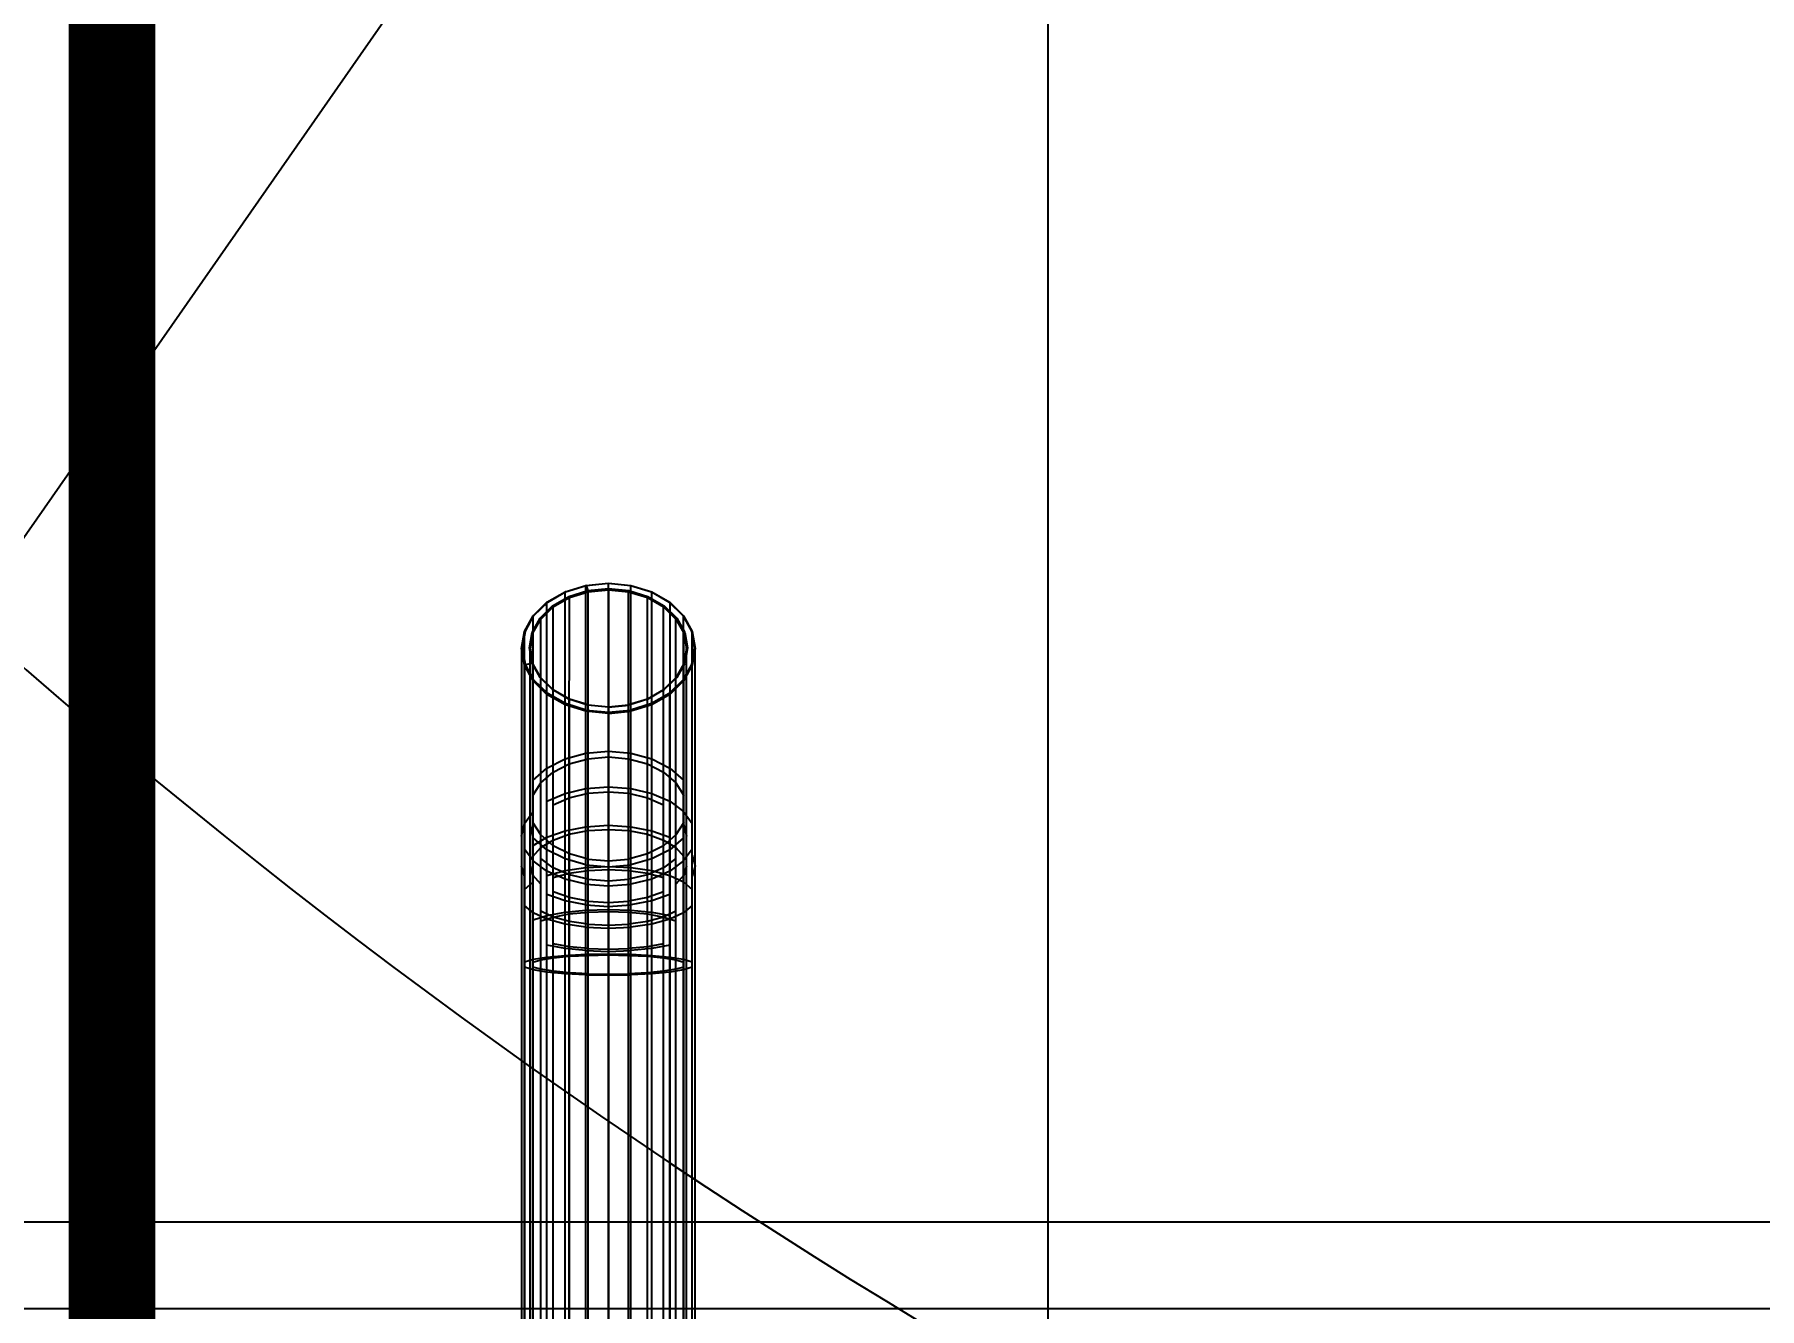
# Model space of a CAD drawing. Extents: x 11992 to 29481, y -6727 to 6811.
# Drawn here: x 12765.8 to 12964.7, y -377.4 to -230.5 of the extents above; entities that cross this region are included whole.
import ezdxf

# ---------------------------------------------------------------- set-up
doc = ezdxf.new("R2010")
doc.units = 0
doc.header["$MEASUREMENT"] = 0
doc.layers.get('0').update_dxf_attribs({"color": 8, "linetype": 'CONTINUOUS'})
doc.layers.add('zoylight 1灯带', color=1, linetype='CONTINUOUS', lineweight=30)
doc.layers.add('zoylight 5回路', color=4, linetype='CONTINUOUS')
doc.styles.add('XZC', font='SIMPLEX.SHX', dxfattribs={"width": 0.7, "bigfont": 'hztxt.shx'})
doc.linetypes.add('LED_LINE', pattern='A,12.7,-5.08,["LED",XZC,S=2.54,R=0,X=-2.54,Y=-1.27],-6.35', length=24.13)

msp = doc.modelspace()

# ---------------------------------------------------------------- linework, layer by layer
for p, q in [((12882.63, 382.59, -1813.43), (12882.63, -617.4, -1813.43)), ((12882.63, 382.59, -1791.43), (12882.63, -617.4, -1791.43)), ((12702.63, -377.41, -1746.43), (12854.85, -158.98, -1746.43)), ((12702.63, -377.41, -1726.43), (12854.85, -158.98, -1731.43)), ((12826.99, -294.79, -1381.18), (12829.4, -294.04, -1380.52)), ((12827.04, -294.79, -1381.31), (12829.42, -294.05, -1380.66)), ((12829.4, -294.04, -1380.52), (12831.99, -293.79, -1380.3)), ((12829.4, -326.55, -1351), (12829.4, -294.04, -1380.52)), ((12829.42, -294.05, -1380.66), (12829.4, -294.04, -1380.52)), ((12829.42, -294.05, -1380.66), (12831.99, -293.8, -1380.44)), ((12829.42, -294.05, -1380.66), (12829.63, -294.63, -1381.17)), ((12831.99, -293.79, -1380.3), (12834.57, -294.04, -1380.52)), ((12831.99, -293.8, -1380.44), (12834.55, -294.05, -1380.66)), ((12831.99, -336.53, -1348.17), (12831.99, -293.8, -1380.44)), ((12834.55, -294.05, -1380.66), (12834.57, -294.04, -1380.52)), ((12834.55, -294.05, -1380.66), (12836.94, -294.79, -1381.31)), ((12834.57, -336.57, -1348.51), (12834.57, -294.04, -1380.52)), ((12834.57, -294.04, -1380.52), (12836.99, -294.79, -1381.18)), ((12823.33, -297.54, -1383.6), (12824.91, -295.99, -1382.23)), ((12823.41, -297.51, -1383.71), (12824.99, -295.97, -1382.35)), ((12824.91, -295.99, -1382.23), (12826.99, -294.79, -1381.18)), ((12824.99, -295.97, -1382.35), (12824.91, -295.99, -1382.23)), ((12824.91, -453.89, -1365.36), (12824.91, -295.99, -1382.23)), ((12824.99, -295.97, -1382.35), (12827.04, -294.79, -1381.31)), ((12825.55, -296.4, -1382.73), (12827.44, -295.31, -1381.77)), ((12825.62, -296.52, -1382.7), (12827.49, -295.44, -1381.75)), ((12826.99, -465.89, -1390.28), (12826.99, -294.79, -1381.18)), ((12827.04, -294.79, -1381.31), (12826.99, -294.79, -1381.18)), ((12827.44, -295.31, -1381.77), (12829.63, -294.63, -1381.17)), ((12827.49, -295.44, -1381.75), (12827.44, -295.31, -1381.77)), ((12827.48, -314.62, -1360.39), (12827.49, -295.44, -1381.75)), ((12827.49, -295.44, -1381.75), (12829.66, -294.77, -1381.16)), ((12829.63, -294.63, -1381.17), (12831.99, -294.4, -1380.96)), ((12829.66, -294.77, -1381.16), (12829.63, -294.63, -1381.17)), ((12829.66, -294.77, -1381.16), (12831.99, -294.54, -1380.96)), ((12829.66, -314.02, -1359.72), (12829.66, -294.77, -1381.16)), ((12831.99, -294.4, -1380.96), (12831.99, -466.33, -1612.73)), ((12831.99, -294.4, -1380.96), (12834.34, -294.63, -1381.17)), ((12831.99, -294.54, -1380.96), (12834.32, -294.77, -1381.16)), ((12834.32, -294.77, -1381.16), (12834.34, -294.63, -1381.17)), ((12834.32, -314.02, -1359.72), (12834.32, -294.77, -1381.16)), ((12834.32, -294.77, -1381.16), (12836.49, -295.44, -1381.75)), ((12834.34, -294.63, -1381.17), (12836.54, -295.31, -1381.77)), ((12836.49, -295.44, -1381.75), (12836.54, -295.31, -1381.77)), ((12836.49, -314.62, -1360.39), (12836.49, -295.44, -1381.75)), ((12836.49, -295.44, -1381.75), (12838.35, -296.52, -1382.7)), ((12836.54, -295.31, -1381.77), (12838.42, -296.4, -1382.73)), ((12836.94, -294.79, -1381.31), (12838.99, -295.97, -1382.35)), ((12836.94, -294.79, -1381.31), (12836.99, -294.79, -1381.18)), ((12836.99, -465.89, -1390.28), (12836.99, -294.79, -1381.18)), ((12836.99, -294.79, -1381.18), (12839.06, -295.99, -1382.23)), ((12838.99, -295.97, -1382.35), (12840.56, -297.51, -1383.71)), ((12838.99, -295.97, -1382.35), (12839.06, -295.99, -1382.23)), ((12839.06, -295.99, -1382.23), (12839.06, -464.3, -1390.39)), ((12839.06, -295.99, -1382.23), (12840.65, -297.54, -1383.6)), ((12822.33, -299.35, -1385.19), (12823.33, -297.54, -1383.6)), ((12822.42, -299.31, -1385.28), (12823.41, -297.51, -1383.71)), ((12823.2, -299.46, -1385.42), (12824.11, -297.81, -1383.97)), ((12823.29, -299.55, -1385.36), (12824.19, -297.92, -1383.93)), ((12823.41, -297.51, -1383.71), (12823.33, -297.54, -1383.6)), ((12823.33, -462.23, -1612.63), (12823.33, -297.54, -1383.6)), ((12824.11, -297.81, -1383.97), (12825.55, -296.4, -1382.73)), ((12824.19, -297.92, -1383.93), (12824.11, -297.81, -1383.97)), ((12824.19, -297.92, -1383.93), (12825.62, -296.52, -1382.7)), ((12824.19, -316.81, -1362.86), (12824.19, -297.92, -1383.93)), ((12825.62, -296.52, -1382.7), (12825.55, -296.4, -1382.73)), ((12825.62, -315.57, -1361.47), (12825.62, -296.52, -1382.7)), ((12838.35, -296.52, -1382.7), (12838.42, -296.4, -1382.73)), ((12838.35, -315.57, -1361.47), (12838.35, -296.52, -1382.7)), ((12838.35, -296.52, -1382.7), (12839.78, -297.92, -1383.93)), ((12838.42, -296.4, -1382.73), (12839.87, -297.81, -1383.97)), ((12839.78, -297.92, -1383.93), (12839.87, -297.81, -1383.97)), ((12839.78, -316.81, -1362.86), (12839.78, -297.92, -1383.93)), ((12839.78, -297.92, -1383.93), (12840.68, -299.55, -1385.36)), ((12839.87, -297.81, -1383.97), (12840.78, -299.46, -1385.42)), ((12840.56, -297.51, -1383.71), (12841.55, -299.31, -1385.28)), ((12840.56, -297.51, -1383.71), (12840.65, -297.54, -1383.6)), ((12840.65, -462.23, -1612.63), (12840.65, -297.54, -1383.6)), ((12840.65, -297.54, -1383.6), (12841.65, -299.35, -1385.19)), ((12821.99, -301.3, -1386.9), (12822.33, -299.35, -1385.19)), ((12822.09, -301.23, -1386.97), (12822.42, -299.31, -1385.28)), ((12822.42, -299.31, -1385.28), (12822.33, -299.35, -1385.19)), ((12822.33, -329.08, -1357.62), (12822.33, -299.35, -1385.19)), ((12822.89, -301.23, -1386.97), (12823.2, -299.46, -1385.42)), ((12822.99, -301.3, -1386.9), (12823.29, -299.55, -1385.36)), ((12823.29, -299.55, -1385.36), (12823.2, -299.46, -1385.42)), ((12823.29, -318.26, -1364.49), (12823.29, -299.55, -1385.36)), ((12840.68, -299.55, -1385.36), (12840.78, -299.46, -1385.42)), ((12840.68, -318.26, -1364.49), (12840.68, -299.55, -1385.36)), ((12840.68, -299.55, -1385.36), (12840.99, -301.3, -1386.9)), ((12840.78, -299.46, -1385.42), (12841.09, -301.23, -1386.97)), ((12841.55, -299.31, -1385.28), (12841.89, -301.23, -1386.97)), ((12841.55, -299.31, -1385.28), (12841.65, -299.35, -1385.19)), ((12841.65, -459.82, -1612.63), (12841.65, -299.35, -1385.19)), ((12841.65, -299.35, -1385.19), (12841.99, -301.3, -1386.9)), ((12822.09, -301.23, -1386.97), (12821.99, -301.3, -1386.9)), ((12822.33, -303.24, -1388.61), (12821.99, -301.3, -1386.9)), ((12821.99, -301.3, -1386.9), (12821.99, -457.23, -1612.63)), ((12822.42, -303.15, -1388.67), (12822.09, -301.23, -1386.97)), ((12823.2, -303, -1388.53), (12822.89, -301.23, -1386.97)), ((12822.99, -301.3, -1386.9), (12822.89, -301.23, -1386.97)), ((12822.99, -457.23, -1612.63), (12822.99, -301.3, -1386.9)), ((12823.29, -303.05, -1388.44), (12822.99, -301.3, -1386.9)), ((12840.99, -301.3, -1386.9), (12840.68, -303.05, -1388.44)), ((12841.09, -301.23, -1386.97), (12840.78, -303, -1388.53)), ((12840.99, -301.3, -1386.9), (12841.09, -301.23, -1386.97)), ((12840.99, -457.23, -1612.63), (12840.99, -301.3, -1386.9)), ((12841.89, -301.23, -1386.97), (12841.55, -303.15, -1388.67)), ((12841.99, -301.3, -1386.9), (12841.65, -303.24, -1388.61)), ((12841.89, -301.23, -1386.97), (12841.99, -301.3, -1386.9)), ((12841.99, -442.7, -1365.12), (12841.99, -301.3, -1386.9)), ((12822.42, -303.15, -1388.67), (12822.33, -303.24, -1388.61)), ((12823.33, -305.05, -1390.2), (12822.33, -303.24, -1388.61)), ((12822.33, -303.24, -1388.61), (12822.33, -454.64, -1612.63)), ((12822.42, -303.15, -1388.67), (12823.2, -303, -1388.53)), ((12823.41, -304.95, -1390.24), (12822.42, -303.15, -1388.67)), ((12824.11, -304.65, -1389.98), (12823.2, -303, -1388.53)), ((12823.29, -303.05, -1388.44), (12823.2, -303, -1388.53)), ((12824.19, -304.68, -1389.87), (12823.29, -303.05, -1388.44)), ((12823.29, -321.36, -1367.98), (12823.29, -303.05, -1388.44)), ((12840.68, -303.05, -1388.44), (12839.78, -304.68, -1389.87)), ((12840.78, -303, -1388.53), (12839.87, -304.65, -1389.98)), ((12841.55, -303.15, -1388.67), (12840.56, -304.95, -1390.24)), ((12841.65, -303.24, -1388.61), (12840.65, -305.05, -1390.2)), ((12840.68, -303.05, -1388.44), (12840.78, -303, -1388.53)), ((12840.68, -321.36, -1367.98), (12840.68, -303.05, -1388.44)), ((12841.55, -303.15, -1388.67), (12841.65, -303.24, -1388.61)), ((12841.65, -327.58, -1363.98), (12841.65, -303.24, -1388.61)), ((12823.41, -304.95, -1390.24), (12823.33, -305.05, -1390.2)), ((12824.91, -306.61, -1391.57), (12823.33, -305.05, -1390.2)), ((12823.33, -338.36, -1363.09), (12823.33, -305.05, -1390.2)), ((12824.99, -306.49, -1391.6), (12823.41, -304.95, -1390.24)), ((12824.19, -304.68, -1389.87), (12824.11, -304.65, -1389.98)), ((12825.55, -306.06, -1391.22), (12824.11, -304.65, -1389.98)), ((12825.62, -306.07, -1391.1), (12824.19, -304.68, -1389.87)), ((12824.19, -322.81, -1369.6), (12824.19, -304.68, -1389.87)), ((12825.62, -306.07, -1391.1), (12825.55, -306.06, -1391.22)), ((12827.44, -307.15, -1392.18), (12825.55, -306.06, -1391.22)), ((12827.49, -307.15, -1392.05), (12825.62, -306.07, -1391.1)), ((12825.63, -324.05, -1371), (12825.62, -306.07, -1391.1)), ((12838.35, -306.07, -1391.1), (12836.49, -307.15, -1392.05)), ((12838.42, -306.06, -1391.22), (12836.54, -307.15, -1392.18)), ((12839.78, -304.68, -1389.87), (12838.35, -306.07, -1391.1)), ((12838.35, -306.07, -1391.1), (12838.42, -306.06, -1391.22)), ((12838.35, -324.05, -1371), (12838.35, -306.07, -1391.1)), ((12839.87, -304.65, -1389.98), (12838.42, -306.06, -1391.22)), ((12840.56, -304.95, -1390.24), (12838.99, -306.49, -1391.6)), ((12840.65, -305.05, -1390.2), (12839.06, -306.61, -1391.57)), ((12839.78, -304.68, -1389.87), (12839.87, -304.65, -1389.98)), ((12839.78, -322.81, -1369.6), (12839.78, -304.68, -1389.87)), ((12840.56, -304.95, -1390.24), (12840.65, -305.05, -1390.2)), ((12840.65, -338.36, -1363.09), (12840.65, -305.05, -1390.2)), ((12824.99, -306.49, -1391.6), (12824.91, -306.61, -1391.57)), ((12826.99, -307.8, -1392.62), (12824.91, -306.61, -1391.57)), ((12824.91, -443.52, -1375.11), (12824.91, -306.61, -1391.57)), ((12827.04, -307.67, -1392.64), (12824.99, -306.49, -1391.6)), ((12827.04, -307.67, -1392.64), (12826.99, -307.8, -1392.62)), ((12829.4, -308.55, -1393.28), (12826.99, -307.8, -1392.62)), ((12826.99, -448.57, -1391.45), (12826.99, -307.8, -1392.62)), ((12829.42, -308.41, -1393.29), (12827.04, -307.67, -1392.64)), ((12827.49, -307.15, -1392.05), (12827.44, -307.15, -1392.18)), ((12829.63, -307.83, -1392.78), (12827.44, -307.15, -1392.18)), ((12829.66, -307.82, -1392.64), (12827.49, -307.15, -1392.05)), ((12827.49, -325, -1372.06), (12827.49, -307.15, -1392.05)), ((12829.66, -307.82, -1392.64), (12829.63, -307.83, -1392.78)), ((12831.99, -308.06, -1392.99), (12829.63, -307.83, -1392.78)), ((12829.66, -325.6, -1372.74), (12829.66, -307.82, -1392.64)), ((12829.66, -307.82, -1392.64), (12831.99, -308.05, -1392.84)), ((12831.99, -308.05, -1392.84), (12834.32, -307.82, -1392.64)), ((12831.99, -308.06, -1392.99), (12834.34, -307.83, -1392.78)), ((12831.99, -308.06, -1392.99), (12831.99, -448.13, -1612.73)), ((12834.31, -325.6, -1372.74), (12834.32, -307.82, -1392.64)), ((12836.49, -307.15, -1392.05), (12834.32, -307.82, -1392.64)), ((12834.32, -307.82, -1392.64), (12834.34, -307.83, -1392.78)), ((12836.54, -307.15, -1392.18), (12834.34, -307.83, -1392.78)), ((12836.94, -307.67, -1392.64), (12834.55, -308.41, -1393.29)), ((12836.99, -307.8, -1392.62), (12834.57, -308.55, -1393.28)), ((12836.48, -325, -1372.06), (12836.49, -307.15, -1392.05)), ((12836.49, -307.15, -1392.05), (12836.54, -307.15, -1392.18)), ((12838.99, -306.49, -1391.6), (12836.94, -307.67, -1392.64)), ((12836.94, -307.67, -1392.64), (12836.99, -307.8, -1392.62)), ((12839.06, -306.61, -1391.57), (12836.99, -307.8, -1392.62)), ((12836.99, -338.81, -1366.73), (12836.99, -307.8, -1392.62)), ((12838.99, -306.49, -1391.6), (12839.06, -306.61, -1391.57)), ((12839.06, -338.62, -1365.15), (12839.06, -306.61, -1391.57)), ((12829.42, -308.41, -1393.29), (12829.4, -308.55, -1393.28)), ((12829.4, -447.57, -1391.52), (12829.4, -308.55, -1393.28)), ((12831.99, -308.8, -1393.5), (12829.4, -308.55, -1393.28)), ((12829.42, -308.41, -1393.29), (12831.99, -308.66, -1393.51)), ((12831.99, -308.66, -1393.51), (12834.55, -308.41, -1393.29)), ((12831.99, -308.8, -1393.5), (12834.57, -308.55, -1393.28)), ((12831.99, -447.23, -1391.54), (12831.99, -308.66, -1393.51)), ((12834.55, -308.41, -1393.29), (12834.57, -308.55, -1393.28)), ((12834.57, -447.57, -1391.52), (12834.57, -308.55, -1393.28)), ((12824.91, -315.1, -1360.94), (12826.99, -314.04, -1359.75)), ((12826.99, -314.04, -1359.75), (12829.4, -313.38, -1359)), ((12827.48, -314.62, -1360.39), (12829.66, -314.02, -1359.72)), ((12829.4, -313.38, -1359), (12831.99, -313.15, -1358.74)), ((12829.66, -314.02, -1359.72), (12831.99, -313.81, -1359.49)), ((12829.66, -418.87, -1349.17), (12829.66, -314.02, -1359.72)), ((12831.99, -313.15, -1358.74), (12834.57, -313.38, -1359)), ((12831.99, -313.81, -1359.49), (12834.32, -314.02, -1359.72)), ((12834.32, -465.93, -1390.28), (12834.32, -314.02, -1359.72)), ((12834.32, -314.02, -1359.72), (12836.49, -314.62, -1360.39)), ((12834.57, -313.38, -1359), (12836.99, -314.04, -1359.75)), ((12836.99, -314.04, -1359.75), (12839.06, -315.1, -1360.94)), ((12823.33, -316.48, -1362.49), (12824.91, -315.1, -1360.94)), ((12824.19, -316.81, -1362.86), (12825.62, -315.57, -1361.47)), ((12825.62, -315.57, -1361.47), (12827.48, -314.62, -1360.39)), ((12825.62, -462.4, -1381.61), (12825.62, -315.57, -1361.47)), ((12827.48, -418.83, -1350.07), (12827.48, -314.62, -1360.39)), ((12836.49, -418.83, -1350.07), (12836.49, -314.62, -1360.39)), ((12836.49, -314.62, -1360.39), (12838.35, -315.57, -1361.47)), ((12838.35, -428.58, -1352.47), (12838.35, -315.57, -1361.47)), ((12838.35, -315.57, -1361.47), (12839.78, -316.81, -1362.86)), ((12839.06, -315.1, -1360.94), (12840.65, -316.48, -1362.49)), ((12823.29, -318.26, -1364.49), (12824.19, -316.81, -1362.86)), ((12824.19, -457.22, -1374.11), (12824.19, -316.81, -1362.86)), ((12824.91, -318.93, -1357.93), (12826.99, -318.02, -1356.62)), ((12826.99, -318.02, -1356.62), (12829.4, -317.45, -1355.8)), ((12827.48, -318.52, -1357.33), (12829.66, -318, -1356.59)), ((12829.4, -317.45, -1355.8), (12831.99, -317.26, -1355.51)), ((12829.66, -318, -1356.59), (12831.99, -317.83, -1356.34)), ((12831.99, -317.26, -1355.51), (12834.57, -317.45, -1355.8)), ((12831.99, -317.83, -1356.34), (12834.32, -318, -1356.59)), ((12834.32, -318, -1356.59), (12836.49, -318.52, -1357.33)), ((12834.57, -317.45, -1355.8), (12836.99, -318.02, -1356.62)), ((12836.99, -318.02, -1356.62), (12839.06, -318.93, -1357.93)), ((12839.78, -445.25, -1361.39), (12839.78, -316.81, -1362.86)), ((12839.78, -316.81, -1362.86), (12840.68, -318.26, -1364.49)), ((12822.33, -321.49, -1361.62), (12823.33, -320.11, -1359.63)), ((12823.29, -455.32, -1375.2), (12823.29, -318.26, -1364.49)), ((12825.62, -319.33, -1358.51), (12827.48, -318.52, -1357.33)), ((12836.49, -318.52, -1357.33), (12838.35, -319.33, -1358.51)), ((12839.06, -318.93, -1357.93), (12840.65, -320.11, -1359.63)), ((12840.65, -320.11, -1359.63), (12841.65, -321.49, -1361.62)), ((12840.68, -444.02, -1363.19), (12840.68, -318.26, -1364.49)), ((12821.99, -322.96, -1363.75), (12822.33, -321.49, -1361.62)), ((12822.99, -322.96, -1363.75), (12823.29, -321.64, -1361.83)), ((12824.19, -322.81, -1369.6), (12823.29, -321.36, -1367.98)), ((12823.29, -441.37, -1367.06), (12823.29, -321.36, -1367.98)), ((12826.99, -322.33, -1354.01), (12829.4, -321.86, -1353.12)), ((12829.4, -321.86, -1353.12), (12831.99, -321.7, -1352.82)), ((12831.99, -321.7, -1352.82), (12834.57, -321.86, -1353.12)), ((12834.57, -321.86, -1353.12), (12836.99, -322.33, -1354.01)), ((12840.68, -321.36, -1367.98), (12839.78, -322.81, -1369.6)), ((12840.68, -426.87, -1361.05), (12840.68, -321.36, -1367.98)), ((12840.68, -321.64, -1361.83), (12840.99, -322.96, -1363.75)), ((12823.33, -324.04, -1357.25), (12824.91, -323.07, -1355.41)), ((12824.91, -324.52, -1371.52), (12823.33, -323.14, -1369.97)), ((12825.63, -324.05, -1371), (12824.19, -322.81, -1369.6)), ((12824.19, -338.3, -1362.6), (12824.19, -322.81, -1369.6)), ((12824.19, -324.27, -1357.69), (12825.62, -323.4, -1356.04)), ((12824.91, -323.07, -1355.41), (12826.99, -322.33, -1354.01)), ((12825.62, -323.4, -1356.04), (12827.48, -322.73, -1354.77)), ((12827.49, -325, -1372.06), (12825.63, -324.05, -1371)), ((12825.63, -326.59, -1369), (12825.63, -324.05, -1371)), ((12827.48, -322.73, -1354.77), (12829.66, -322.31, -1353.97)), ((12829.66, -322.31, -1353.97), (12831.99, -322.17, -1353.7)), ((12831.99, -322.17, -1353.7), (12834.32, -322.31, -1353.97)), ((12834.32, -322.31, -1353.97), (12836.49, -322.73, -1354.77)), ((12838.35, -324.05, -1371), (12836.48, -325, -1372.06)), ((12836.49, -322.73, -1354.77), (12838.35, -323.4, -1356.04)), ((12836.99, -322.33, -1354.01), (12839.06, -323.07, -1355.41)), ((12839.78, -322.81, -1369.6), (12838.35, -324.05, -1371)), ((12838.35, -323.4, -1356.04), (12839.78, -324.27, -1357.69)), ((12838.35, -338.53, -1364.45), (12838.35, -324.05, -1371)), ((12840.65, -323.14, -1369.97), (12839.06, -324.52, -1371.52)), ((12839.78, -338.3, -1362.6), (12839.78, -322.81, -1369.6)), ((12823.33, -325.81, -1367.87), (12822.33, -324.44, -1365.88)), ((12823.29, -325.29, -1359.62), (12824.19, -324.27, -1357.69)), ((12824.91, -327, -1369.57), (12823.33, -325.81, -1367.87)), ((12825.63, -326.59, -1369), (12824.19, -325.53, -1367.46)), ((12826.99, -325.58, -1372.71), (12824.91, -324.52, -1371.52)), ((12829.4, -326.24, -1373.46), (12826.99, -325.58, -1372.71)), ((12829.66, -325.6, -1372.74), (12827.49, -325, -1372.06)), ((12827.49, -418.06, -1365.66), (12827.49, -325, -1372.06)), ((12829.66, -418.02, -1366.56), (12829.66, -325.6, -1372.74)), ((12829.66, -325.6, -1372.74), (12831.99, -325.8, -1372.97)), ((12831.99, -325.8, -1372.97), (12834.31, -325.6, -1372.74)), ((12836.48, -325, -1372.06), (12834.31, -325.6, -1372.74)), ((12834.31, -418.02, -1366.56), (12834.31, -325.6, -1372.74)), ((12836.99, -325.58, -1372.71), (12834.57, -326.24, -1373.46)), ((12836.48, -418.06, -1365.66), (12836.48, -325, -1372.06)), ((12839.06, -324.52, -1371.52), (12836.99, -325.58, -1372.71)), ((12839.78, -325.53, -1367.46), (12838.35, -326.59, -1369)), ((12840.65, -325.81, -1367.87), (12839.06, -327, -1369.57)), ((12839.78, -324.27, -1357.69), (12840.68, -325.29, -1359.62)), ((12841.65, -324.44, -1365.88), (12840.65, -325.81, -1367.87)), ((12841.65, -325.16, -1359.39), (12841.99, -326.37, -1361.68)), ((12822.33, -327.58, -1363.98), (12821.99, -326.37, -1361.68)), ((12823.29, -327.46, -1363.75), (12822.99, -326.38, -1361.69)), ((12824.19, -328.48, -1365.67), (12823.29, -327.46, -1363.75)), ((12824.91, -327.48, -1353.42), (12826.99, -326.91, -1351.93)), ((12826.99, -327.9, -1370.88), (12824.91, -327, -1369.57)), ((12825.62, -329.35, -1367.33), (12825.63, -326.59, -1369)), ((12825.62, -327.73, -1354.08), (12827.48, -327.22, -1352.74)), ((12827.49, -327.41, -1370.17), (12825.63, -326.59, -1369)), ((12826.99, -326.91, -1351.93), (12829.4, -326.55, -1351)), ((12829.4, -328.47, -1371.71), (12826.99, -327.9, -1370.88)), ((12827.48, -327.22, -1352.74), (12829.66, -326.9, -1351.9)), ((12829.66, -327.92, -1370.91), (12827.49, -327.41, -1370.17)), ((12829.4, -326.24, -1373.46), (12831.99, -326.47, -1373.71)), ((12829.4, -326.55, -1351), (12831.99, -326.43, -1350.68)), ((12829.4, -455.79, -1363.58), (12829.4, -326.55, -1351)), ((12829.66, -326.9, -1351.9), (12831.99, -326.79, -1351.61)), ((12829.66, -327.92, -1370.91), (12831.99, -328.1, -1371.16)), ((12831.99, -326.47, -1373.71), (12834.57, -326.24, -1373.46)), ((12831.99, -326.43, -1350.68), (12834.57, -326.55, -1351)), ((12831.99, -326.79, -1351.61), (12834.32, -326.9, -1351.9)), ((12831.99, -328.1, -1371.16), (12834.31, -327.92, -1370.91)), ((12836.48, -327.41, -1370.17), (12834.31, -327.92, -1370.91)), ((12834.32, -326.9, -1351.9), (12836.49, -327.22, -1352.74)), ((12834.57, -326.55, -1351), (12836.99, -326.91, -1351.93)), ((12836.99, -327.9, -1370.88), (12834.57, -328.47, -1371.71)), ((12838.35, -326.59, -1369), (12836.48, -327.41, -1370.17)), ((12836.49, -327.22, -1352.74), (12838.35, -327.73, -1354.08)), ((12836.99, -326.91, -1351.93), (12839.06, -327.48, -1353.42)), ((12839.06, -327, -1369.57), (12836.99, -327.9, -1370.88)), ((12839.06, -327.48, -1353.42), (12840.65, -328.22, -1355.36)), ((12840.68, -327.46, -1363.75), (12839.78, -328.48, -1365.67)), ((12840.99, -326.38, -1361.69), (12840.68, -327.46, -1363.75)), ((12841.99, -326.37, -1361.68), (12841.65, -327.58, -1363.98)), ((12841.65, -451.02, -1377.66), (12841.65, -327.58, -1363.98)), ((12822.33, -329.08, -1357.62), (12823.33, -328.22, -1355.36)), ((12822.33, -459.82, -1612.63), (12822.33, -329.08, -1357.62)), ((12826.99, -330.42, -1369.36), (12824.91, -329.68, -1367.95)), ((12827.49, -330.01, -1368.59), (12825.62, -329.35, -1367.33)), ((12825.62, -332.28, -1366), (12825.62, -329.35, -1367.33)), ((12829.66, -330.43, -1369.39), (12827.49, -330.01, -1368.59)), ((12829.4, -328.47, -1371.71), (12831.99, -328.67, -1371.99)), ((12831.99, -328.67, -1371.99), (12834.57, -328.47, -1371.71)), ((12836.48, -330.01, -1368.59), (12834.31, -330.43, -1369.39)), ((12838.35, -329.35, -1367.33), (12836.48, -330.01, -1368.59)), ((12839.06, -329.68, -1367.95), (12836.99, -330.42, -1369.36)), ((12840.65, -328.22, -1355.36), (12841.65, -329.08, -1357.62)), ((12823.33, -331.79, -1364.72), (12822.33, -330.93, -1362.46)), ((12824.91, -332.53, -1366.66), (12823.33, -331.79, -1364.72)), ((12825.62, -332.28, -1366), (12824.19, -331.61, -1364.26)), ((12824.91, -332.1, -1351.97), (12826.99, -331.72, -1350.43)), ((12825.62, -332.27, -1352.66), (12827.48, -331.92, -1351.27)), ((12829.4, -330.88, -1370.24), (12826.99, -330.42, -1369.36)), ((12826.99, -331.72, -1350.43), (12829.4, -331.47, -1349.45)), ((12827.48, -331.92, -1351.27), (12829.66, -331.71, -1350.39)), ((12829.4, -330.88, -1370.24), (12831.99, -331.04, -1370.54)), ((12829.4, -331.47, -1349.45), (12831.99, -331.39, -1349.12)), ((12829.66, -330.43, -1369.39), (12831.99, -330.58, -1369.66)), ((12829.66, -331.71, -1350.39), (12831.99, -331.63, -1350.09)), ((12831.99, -330.58, -1369.66), (12834.31, -330.43, -1369.39)), ((12831.99, -331.04, -1370.54), (12834.57, -330.88, -1370.24)), ((12831.99, -331.39, -1349.12), (12834.57, -331.47, -1349.45)), ((12831.99, -331.63, -1350.09), (12834.32, -331.71, -1350.39)), ((12834.32, -331.71, -1350.39), (12836.49, -331.92, -1351.27)), ((12836.99, -330.42, -1369.36), (12834.57, -330.88, -1370.24)), ((12834.57, -331.47, -1349.45), (12836.99, -331.72, -1350.43)), ((12836.49, -331.92, -1351.27), (12838.35, -332.27, -1352.66)), ((12836.99, -331.72, -1350.43), (12839.06, -332.1, -1351.97)), ((12839.78, -331.61, -1364.26), (12838.35, -332.28, -1366)), ((12840.65, -331.79, -1364.72), (12839.06, -332.53, -1366.66)), ((12841.65, -330.93, -1362.46), (12840.65, -331.79, -1364.72)), ((12823.33, -332.6, -1353.98), (12824.91, -332.1, -1351.97)), ((12824.19, -332.72, -1354.47), (12825.62, -332.27, -1352.66)), ((12826.99, -333.09, -1368.15), (12824.91, -332.53, -1366.66)), ((12827.49, -332.79, -1367.34), (12825.62, -332.28, -1366)), ((12825.63, -335.35, -1365.04), (12825.62, -332.28, -1366)), ((12829.4, -333.45, -1369.08), (12826.99, -333.09, -1368.15)), ((12829.66, -333.11, -1368.18), (12827.49, -332.79, -1367.34)), ((12829.4, -333.45, -1369.08), (12831.99, -333.57, -1369.4)), ((12829.66, -333.11, -1368.18), (12831.99, -333.22, -1368.47)), ((12831.99, -333.22, -1368.47), (12834.31, -333.11, -1368.18)), ((12831.99, -333.57, -1369.4), (12834.57, -333.45, -1369.08)), ((12836.48, -332.79, -1367.34), (12834.31, -333.11, -1368.18)), ((12836.99, -333.09, -1368.15), (12834.57, -333.45, -1369.08)), ((12838.35, -332.28, -1366), (12836.48, -332.79, -1367.34)), ((12839.06, -332.53, -1366.66), (12836.99, -333.09, -1368.15)), ((12838.35, -332.27, -1352.66), (12839.78, -332.72, -1354.47)), ((12826.99, -335.9, -1367.27), (12824.91, -335.52, -1365.72)), ((12827.49, -335.69, -1366.43), (12825.63, -335.35, -1365.04)), ((12825.63, -338.53, -1364.45), (12825.63, -335.35, -1365.04)), ((12829.4, -336.14, -1368.24), (12826.99, -335.9, -1367.27)), ((12829.66, -335.91, -1367.3), (12827.49, -335.69, -1366.43)), ((12829.66, -335.91, -1367.3), (12831.99, -335.98, -1367.6)), ((12831.99, -335.98, -1367.6), (12834.31, -335.91, -1367.3)), ((12836.48, -335.69, -1366.43), (12834.31, -335.91, -1367.3)), ((12836.99, -335.9, -1367.27), (12834.57, -336.14, -1368.24)), ((12838.35, -335.35, -1365.04), (12836.48, -335.69, -1366.43)), ((12839.06, -335.52, -1365.72), (12836.99, -335.9, -1367.27)), ((12822.33, -337.44, -1355.54), (12823.33, -337.14, -1353.14)), ((12823.29, -337.47, -1355.8), (12824.19, -337.2, -1353.64)), ((12823.33, -337.14, -1353.14), (12824.91, -336.89, -1351.08)), ((12824.19, -337.2, -1353.64), (12825.62, -336.98, -1351.79)), ((12824.91, -336.89, -1351.08), (12826.99, -336.69, -1349.5)), ((12825.62, -336.98, -1351.79), (12827.48, -336.8, -1350.36)), ((12826.99, -336.69, -1349.5), (12829.4, -336.57, -1348.51)), ((12827.48, -336.8, -1350.36), (12829.66, -336.69, -1349.47)), ((12829.4, -336.14, -1368.24), (12831.99, -336.23, -1368.57)), ((12829.4, -336.57, -1348.51), (12831.99, -336.53, -1348.17)), ((12829.66, -336.69, -1349.47), (12831.99, -336.65, -1349.16)), ((12831.99, -336.23, -1368.57), (12834.57, -336.14, -1368.24)), ((12831.99, -336.53, -1348.17), (12834.57, -336.57, -1348.51)), ((12831.99, -465.94, -1380.65), (12831.99, -336.53, -1348.17)), ((12831.99, -336.65, -1349.16), (12834.32, -336.69, -1349.47)), ((12834.32, -336.69, -1349.47), (12836.49, -336.8, -1350.36)), ((12834.57, -336.57, -1348.51), (12836.99, -336.69, -1349.5)), ((12834.57, -465.6, -1380.74), (12834.57, -336.57, -1348.51)), ((12836.49, -336.8, -1350.36), (12838.35, -336.98, -1351.79)), ((12836.99, -336.69, -1349.5), (12839.06, -336.89, -1351.08)), ((12838.35, -336.98, -1351.79), (12839.78, -337.2, -1353.64)), ((12839.06, -336.89, -1351.08), (12840.65, -337.14, -1353.14)), ((12839.78, -337.2, -1353.64), (12840.68, -337.47, -1355.8)), ((12840.65, -337.14, -1353.14), (12841.65, -337.44, -1355.54)), ((12823.33, -338.36, -1363.09), (12822.33, -338.07, -1360.69)), ((12824.19, -338.3, -1362.6), (12823.29, -338.04, -1360.44)), ((12823.33, -448.91, -1378.87), (12823.33, -338.36, -1363.09)), ((12824.91, -338.62, -1365.15), (12823.33, -338.36, -1363.09)), ((12825.63, -338.53, -1364.45), (12824.19, -338.3, -1362.6)), ((12824.2, -426.45, -1363.19), (12824.19, -338.3, -1362.6)), ((12826.99, -338.81, -1366.73), (12824.91, -338.62, -1365.15)), ((12827.49, -338.7, -1365.87), (12825.63, -338.53, -1364.45)), ((12825.63, -426.08, -1365.02), (12825.63, -338.53, -1364.45)), ((12829.4, -338.93, -1367.72), (12826.99, -338.81, -1366.73)), ((12829.66, -338.81, -1366.76), (12827.49, -338.7, -1365.87)), ((12829.4, -338.93, -1367.72), (12831.99, -338.97, -1368.06)), ((12829.66, -338.81, -1366.76), (12831.99, -338.85, -1367.07)), ((12831.99, -338.85, -1367.07), (12834.31, -338.81, -1366.76)), ((12831.99, -338.97, -1368.06), (12834.57, -338.93, -1367.72)), ((12836.48, -338.7, -1365.87), (12834.31, -338.81, -1366.76)), ((12836.99, -338.81, -1366.73), (12834.57, -338.93, -1367.72)), ((12838.35, -338.53, -1364.45), (12836.48, -338.7, -1365.87)), ((12839.06, -338.62, -1365.15), (12836.99, -338.81, -1366.73)), ((12836.99, -447.78, -1385.61), (12836.99, -338.81, -1366.73)), ((12838.34, -426.08, -1365.02), (12838.35, -338.53, -1364.45)), ((12839.78, -338.3, -1362.6), (12838.35, -338.53, -1364.45)), ((12840.65, -338.36, -1363.09), (12839.06, -338.62, -1365.15)), ((12839.06, -450.16, -1612.63), (12839.06, -338.62, -1365.15)), ((12840.68, -338.04, -1360.44), (12839.78, -338.3, -1362.6)), ((12839.78, -426.45, -1363.19), (12839.78, -338.3, -1362.6)), ((12841.65, -338.07, -1360.69), (12840.65, -338.36, -1363.09)), ((12840.65, -448.91, -1378.87), (12840.65, -338.36, -1363.09)), ((12702.63, -367.41, -1616.43), (13052.63, -367.41, -1616.43)), ((12702.63, -377.41, -1726.43), (13052.63, -377.41, -1726.43)), ((12702.63, -377.41, -1746.43), (13052.63, -377.41, -1746.43))]:
    msp.add_line(p, q)
at = {"layer": 'zoylight 1灯带', "linetype": 'LED_LINE', "ltscale": 20, "const_width": 10, "elevation": -40.43}
msp.add_lwpolyline([(12774.77, 430.6), (12774.77, -669.41)], dxfattribs=at)
at = {"layer": 'zoylight 5回路', "linetype": 'Continuous'}
msp.add_arc((13243.12, 243.66), 726.91, 173.67665, 273.05294, dxfattribs=at)

doc.saveas('drawing.dxf')
